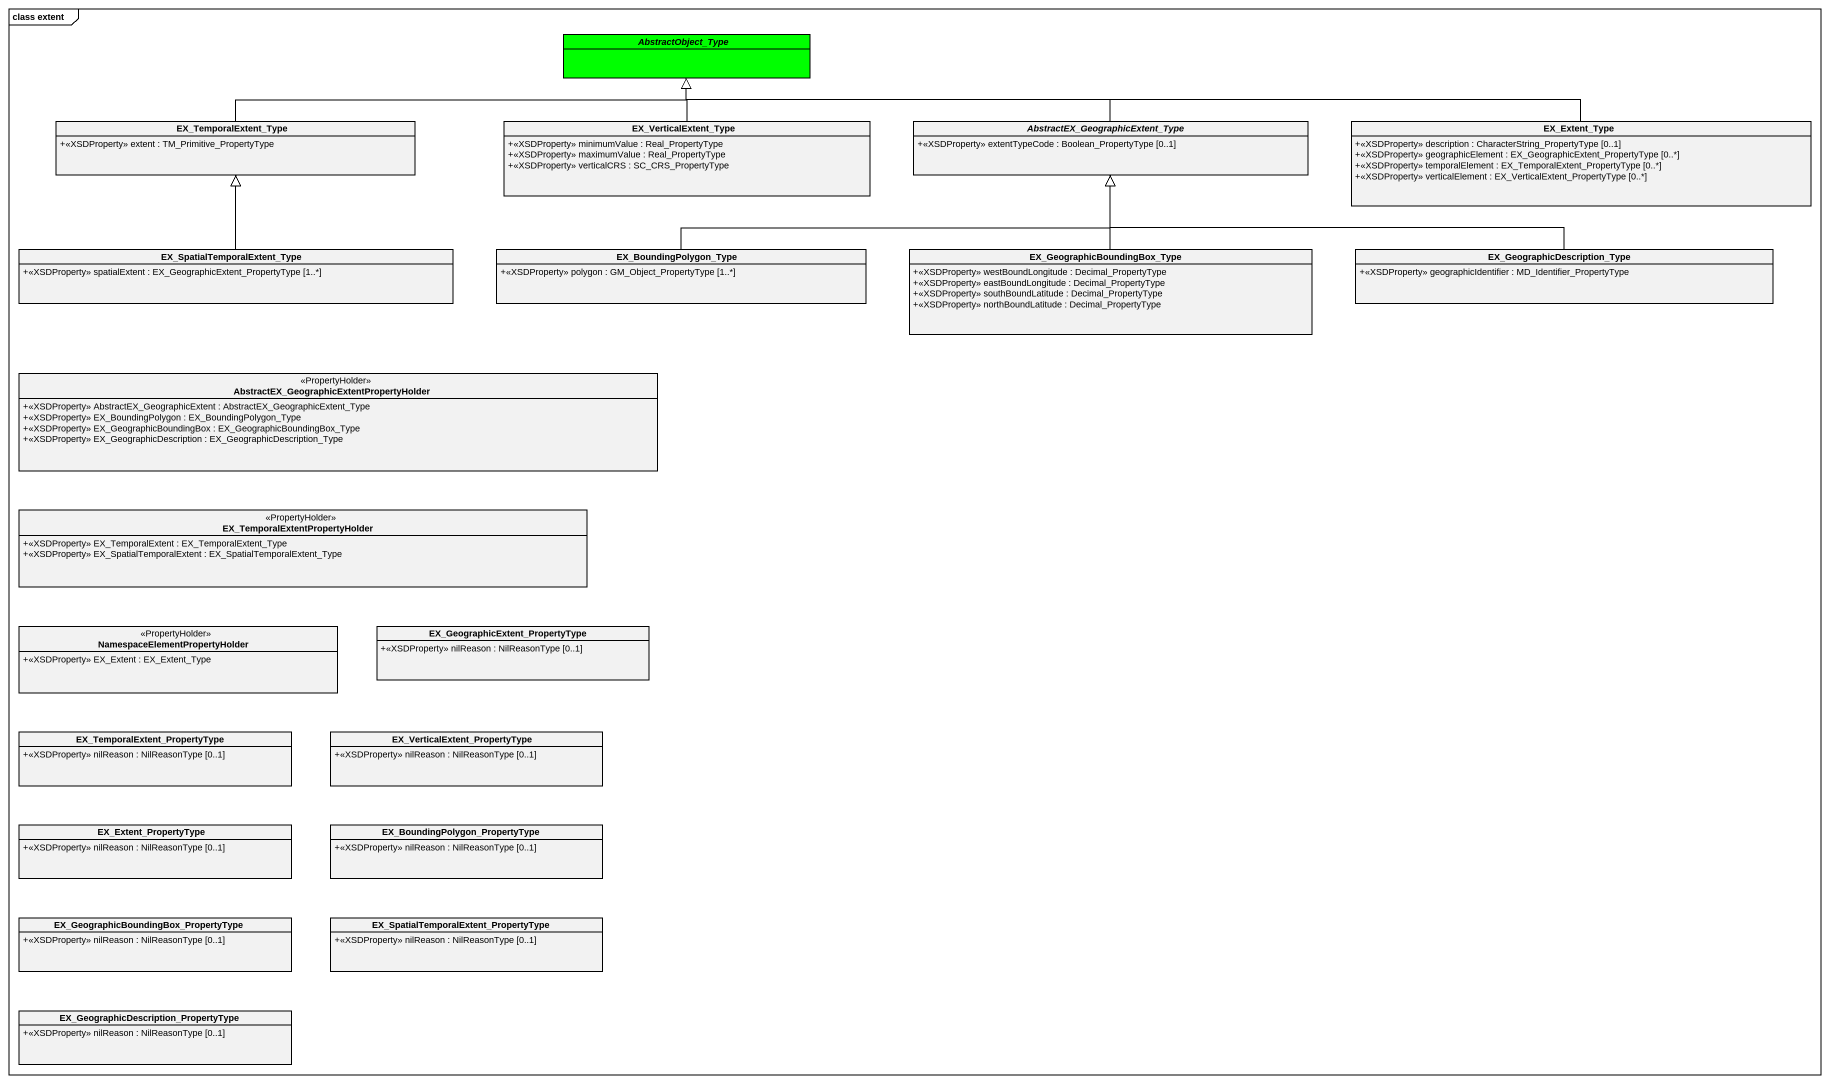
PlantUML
@startuml
mainframe class extent
hide circle
hide empty members
skinparam classAttributeIconSize 0
abstract class AbstractObject_Type #00FF00
class EX_TemporalExtent_Type {
  +<<XSDProperty>> extent : TM_Primitive_PropertyType
}
class EX_VerticalExtent_Type {
  +<<XSDProperty>> minimumValue : Real_PropertyType
  +<<XSDProperty>> maximumValue : Real_PropertyType
  +<<XSDProperty>> verticalCRS : SC_CRS_PropertyType
}
abstract class "AbstractEX_GeographicExtent_Type" as AbstractEX_GeographicExtent {
  +<<XSDProperty>> extentTypeCode : Boolean_PropertyType [0..1]
}
class EX_Extent_Type {
  +<<XSDProperty>> description : CharacterString_PropertyType [0..1]
  +<<XSDProperty>> geographicElement : EX_GeographicExtent_PropertyType [0..*]
  +<<XSDProperty>> temporalElement : EX_TemporalExtent_PropertyType [0..*]
  +<<XSDProperty>> verticalElement : EX_VerticalExtent_PropertyType [0..*]
}
class "EX_SpatialTemporalExtent_Type" as EX_SpatialTemporalExtent {
  +<<XSDProperty>> spatialExtent : EX_GeographicExtent_PropertyType [1..*]
}
class EX_BoundingPolygon_Type {
  +<<XSDProperty>> polygon : GM_Object_PropertyType [1..*]
}
class "EX_GeographicBoundingBox_Type" as EX_GeographicBoundingBox {
  +<<XSDProperty>> westBoundLongitude : Decimal_PropertyType
  +<<XSDProperty>> eastBoundLongitude : Decimal_PropertyType
  +<<XSDProperty>> southBoundLatitude : Decimal_PropertyType
  +<<XSDProperty>> northBoundLatitude : Decimal_PropertyType
}
class "EX_GeographicDescription_Type" as EX_GeographicDescription {
  +<<XSDProperty>> geographicIdentifier : MD_Identifier_PropertyType
}
class "AbstractEX_GeographicExtentPropertyHolder" as AbstractEX <<PropertyHolder>> {
  +<<XSDProperty>> AbstractEX_GeographicExtent : AbstractEX_GeographicExtent_Type
  +<<XSDProperty>> EX_BoundingPolygon : EX_BoundingPolygon_Type
  +<<XSDProperty>> EX_GeographicBoundingBox : EX_GeographicBoundingBox_Type
  +<<XSDProperty>> EX_GeographicDescription : EX_GeographicDescription_Type
}
class "EX_TemporalExtentPropertyHolder" as EX_TemporalExtentPropertyHol <<PropertyHolder>> {
  +<<XSDProperty>> EX_TemporalExtent : EX_TemporalExtent_Type
  +<<XSDProperty>> EX_SpatialTemporalExtent : EX_SpatialTemporalExtent_Type
}
class "NamespaceElementPropertyHolder" as NamespaceElementPropertyHold <<PropertyHolder>> {
  +<<XSDProperty>> EX_Extent : EX_Extent_Type
}
class "EX_GeographicExtent_PropertyType" as EX_GeographicExtent {
  +<<XSDProperty>> nilReason : NilReasonType [0..1]
}
class "EX_TemporalExtent_PropertyType" as EX_TemporalExtent {
  +<<XSDProperty>> nilReason : NilReasonType [0..1]
}
class "EX_VerticalExtent_PropertyType" as EX_VerticalExtent {
  +<<XSDProperty>> nilReason : NilReasonType [0..1]
}
class EX_Extent_PropertyType {
  +<<XSDProperty>> nilReason : NilReasonType [0..1]
}
class "EX_BoundingPolygon_PropertyType" as EX_BoundingPolygon {
  +<<XSDProperty>> nilReason : NilReasonType [0..1]
}
class "EX_GeographicBoundingBox_PropertyType" as EX_GeographicBoundingBox_2 {
  +<<XSDProperty>> nilReason : NilReasonType [0..1]
}
class "EX_SpatialTemporalExtent_PropertyType" as EX_SpatialTemporalExtent_2 {
  +<<XSDProperty>> nilReason : NilReasonType [0..1]
}
class "EX_GeographicDescription_PropertyType" as EX_GeographicDescription_2 {
  +<<XSDProperty>> nilReason : NilReasonType [0..1]
}
EX_TemporalExtent_Type -right-|> AbstractObject_Type
EX_VerticalExtent_Type -up-|> AbstractObject_Type
AbstractEX_GeographicExtent -left-|> AbstractObject_Type
EX_Extent_Type -left-|> AbstractObject_Type
EX_SpatialTemporalExtent -up-|> EX_TemporalExtent_Type
EX_BoundingPolygon_Type -right-|> AbstractEX_GeographicExtent
EX_GeographicBoundingBox -up-|> AbstractEX_GeographicExtent
EX_GeographicDescription -left-|> AbstractEX_GeographicExtent
@enduml
